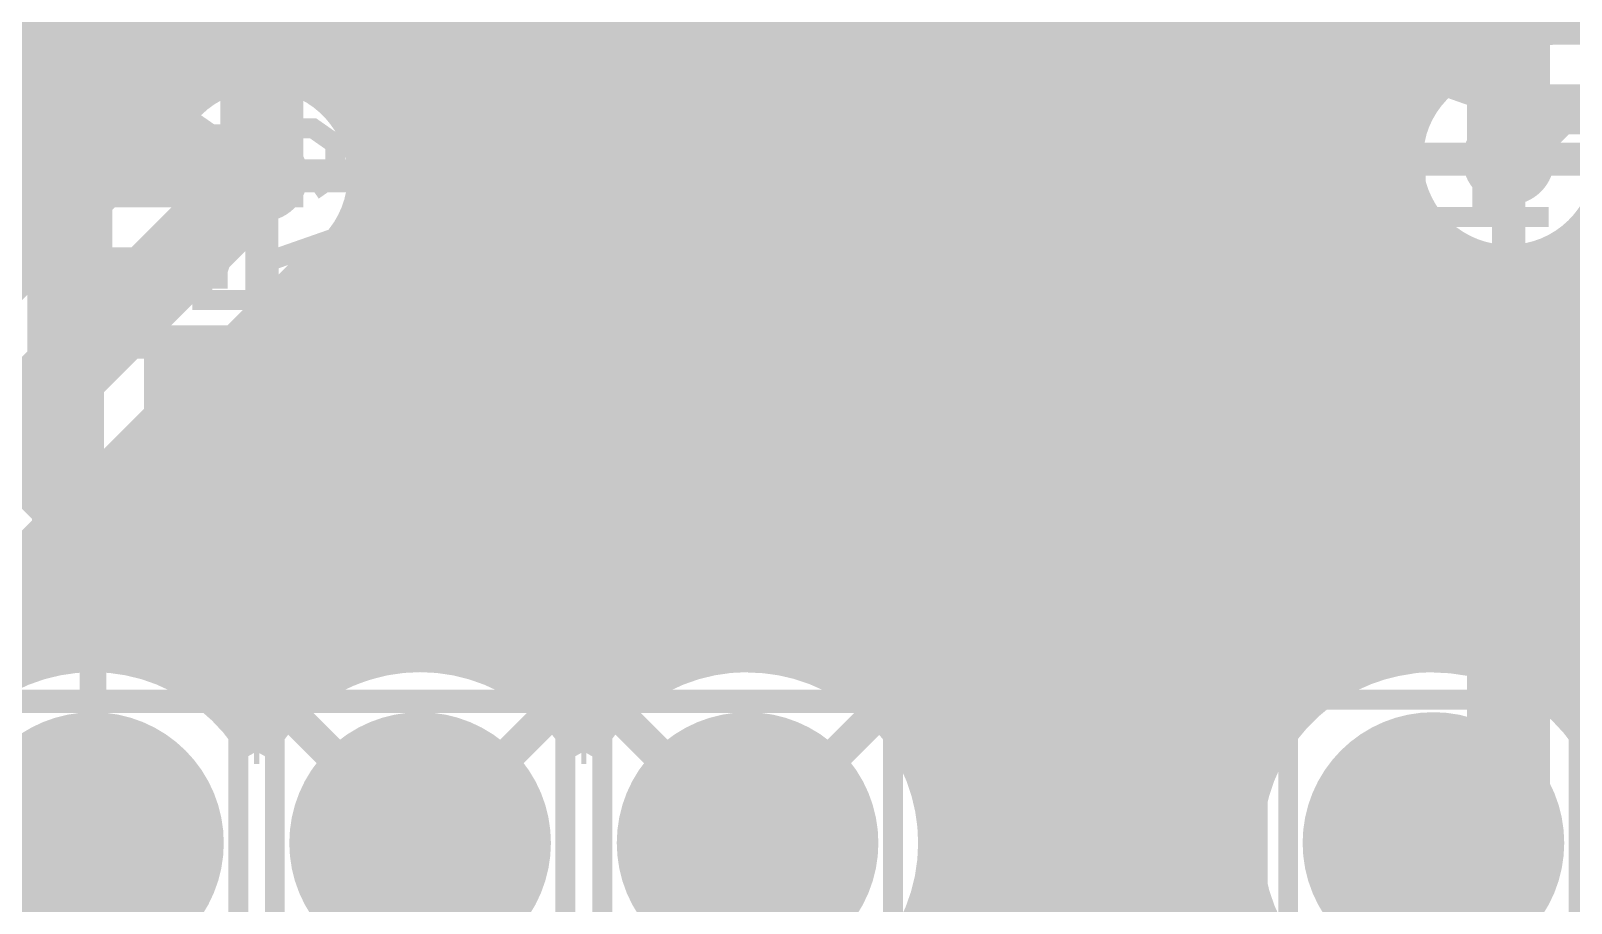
# Model space of a CAD drawing. Extents: x -1 to 101, y -64 to 41.
# Drawn here: x 38.87 to 50.64, y 7.14 to 13.81 of the extents above; entities that cross this region are included whole.
import ezdxf

# ---------------------------------------------------------------- set-up
doc = ezdxf.new("R2010")
doc.units = 0
doc.header["$MEASUREMENT"] = 0
doc.layers.get('0').update_dxf_attribs({"linetype": 'CONTINUOUS'})
for name, color, linetype in [('22-313-0_AST', 7, 'CONTINUOUS'), ('22-313-0_BOT', 7, 'CONTINUOUS'), ('22-313-0_DRD', 2, 'CONTINUOUS'), ('22-313-0_SMB', 4, 'CONTINUOUS'), ('22-313-0_SMT', 3, 'CONTINUOUS'), ('22-313-0_SPT', 5, 'CONTINUOUS'), ('22-313-0_SST', 10, 'CONTINUOUS'), ('22-313-0_TOP', 14, 'CONTINUOUS'), ('THRUHOLE_TAP', 11, 'CONTINUOUS')]:
    doc.layers.add(name, color=color, linetype=linetype)

# ---------------------------------------------------------------- blocks, each defined once
blk = doc.blocks.new('ROUND_10')
at = {"const_width": 0.99949}
blk.add_lwpolyline([(-0.499744, 0, 1), (0.499744, 0, 1)], format="xyb", close=True, dxfattribs=at)
blk = doc.blocks.new('ROUND_47')
at = {"const_width": 0.35052}
blk.add_lwpolyline([(-0.17526, 0, 1), (0.17526, 0, 1)], format="xyb", close=True, dxfattribs=at)
blk = doc.blocks.new('RECTANGLE_38')
blk.add_solid([(0.9017, 0.508), (0.9017, -0.508), (-0.9017, 0.508), (-0.9017, -0.508)])
blk = doc.blocks.new('ROUND_60')
at = {"const_width": 0.10033}
blk.add_lwpolyline([(-0.050164, 0, 1), (0.050164, 0, 1)], format="xyb", close=True, dxfattribs=at)
blk = doc.blocks.new('ROUND_11')
at = {"const_width": 0.59944}
blk.add_lwpolyline([(-0.29972, 0, 1), (0.29972, 0, 1)], format="xyb", close=True, dxfattribs=at)

msp = doc.modelspace()

# ---------------------------------------------------------------- linework, layer by layer
at = {"layer": '22-313-0_AST', "const_width": 0.1524}
for points in [[(42.037, 10.033), (42.037, 15.367), (39.243, 15.367), (39.243, 10.033), (42.037, 10.033)], [(42.418, 15.367), (42.418, 10.033), (45.212, 10.033), (45.212, 15.367), (42.418, 15.367)], [(45.593, 15.367), (45.593, 10.033), (48.387, 10.033), (48.387, 15.367), (45.593, 15.367)], [(51.562, 10.033), (51.562, 15.367), (48.768, 15.367), (48.768, 10.033), (51.562, 10.033)], [(43.80484, 13.95476), (43.80484, 13.59916), (43.63466, 13.5382), (43.46448, 13.5382), (43.29684, 13.59916), (43.29684, 13.95476), (43.46448, 14.01318), (43.63466, 14.01318), (44.31284, 13.77696)], [(40.69334, 13.4874), (40.69334, 13.843), (40.86098, 13.90142), (41.03116, 13.90142), (41.20134, 13.843), (41.20134, 13.4874), (41.03116, 13.42644), (40.86098, 13.42644), (40.18534, 13.6652)], [(50.13198, 13.69822), (50.13198, 13.22324), (49.45634, 13.462), (49.45634, 13.57884), (50.47234, 13.57884)], [(47.31766, 13.081), (47.48784, 13.20038), (47.48784, 13.4366), (47.31766, 13.55598), (47.14748, 13.55598), (46.80966, 13.31976), (46.47184, 13.55598), (46.47184, 13.081)], [(38.9255, 10.6045), (38.9255, 13.5255), (37.2872, 13.5255), (37.2872, 10.6045), (38.9255, 10.6045)], [(44.14266, 12.7), (44.31284, 12.81938), (44.31284, 13.0556), (44.14266, 13.17498), (43.97248, 13.17498), (43.63466, 12.93876), (43.29684, 13.17498), (43.29684, 12.7)], [(41.03116, 12.58824), (41.20134, 12.70762), (41.20134, 12.94384), (41.03116, 13.06322), (40.86098, 13.06322), (40.52316, 12.827), (40.18534, 13.06322), (40.18534, 12.58824)], [(49.96434, 12.38504), (49.96434, 12.74064), (49.79416, 12.86002), (49.62398, 12.86002), (49.45634, 12.74064), (49.45634, 12.38504), (50.47234, 12.38504)], [(49.96434, 12.68222), (50.47234, 12.86002)], [(46.97984, 12.2428), (46.97984, 12.5984), (46.80966, 12.71778), (46.63948, 12.71778), (46.47184, 12.5984), (46.47184, 12.2428), (47.48784, 12.2428)], [(46.97984, 12.53998), (47.48784, 12.71778)], [(43.80484, 11.8618), (43.80484, 12.2174), (43.63466, 12.33678), (43.46448, 12.33678), (43.29684, 12.2174), (43.29684, 11.8618), (44.31284, 11.8618)], [(43.80484, 12.15898), (44.31284, 12.33678)], [(40.69334, 11.75004), (40.69334, 12.10564), (40.52316, 12.22502), (40.35298, 12.22502), (40.18534, 12.10564), (40.18534, 11.75004), (41.20134, 11.75004)], [(40.69334, 12.04722), (41.20134, 12.22502)], [(51.14036, 2.52984), (50.73904, 2.52984), (50.73904, 3.36042), (47.86884, 3.36042), (47.86884, 9.33958), (58.80862, 9.33958), (58.80862, 3.36042), (55.94096, 3.36042), (55.94096, 2.52984), (55.53964, 2.52984), (55.53964, 1.34874), (51.14036, 1.34874), (51.14036, 2.52984), (51.14036, 4.00558), (52.00904, 4.00558), (53.2003, 4.00558), (53.2003, 6.19506), (50.98034, 6.19506), (50.98034, 4.00558), (51.14036, 4.00558)], [(35.90036, 2.50444), (35.49904, 2.50444), (35.49904, 3.33502), (30.12948, 3.33502), (30.12948, 9.31418), (46.07052, 9.31418), (46.07052, 3.33502), (40.70096, 3.33502), (40.70096, 2.50444), (40.29964, 2.50444), (40.29964, 1.32334), (35.90036, 1.32334), (35.90036, 2.50444), (35.90036, 3.98018), (36.76904, 3.98018), (37.9603, 3.98018), (37.9603, 6.16966), (35.74034, 6.16966), (35.74034, 3.98018), (35.90036, 3.98018)], [(40.45966, 8.66902), (38.2397, 8.66902), (38.2397, 6.47954), (40.45966, 6.47954), (40.45966, 8.66902)], [(42.95902, 8.66902), (40.73906, 8.66902), (40.73906, 6.47954), (42.95902, 6.47954), (42.95902, 8.66902)], [(45.46092, 8.66902), (43.24096, 8.66902), (43.24096, 6.47954), (44.15028, 6.47954), (44.15028, 6.16966), (43.24096, 6.16966), (43.24096, 3.98018), (45.46092, 3.98018), (45.46092, 8.66902)], [(50.70094, 8.69442), (48.48098, 8.69442), (48.48098, 6.50494), (50.70094, 6.50494), (50.70094, 8.69442)], [(39.03218, 7.89178), (39.03218, 7.25678), (39.66718, 7.25678), (39.51732, 7.40664), (39.51732, 7.74192), (39.66718, 7.89178), (39.03218, 7.89178), (39.18204, 7.74192), (39.18204, 7.40664), (39.51732, 7.40664)], [(39.66718, 7.89178), (39.66718, 7.25678)], [(41.53154, 7.89178), (41.53154, 7.25678), (42.16654, 7.25678), (42.01668, 7.40664), (42.01668, 7.74192), (42.16654, 7.89178), (41.53154, 7.89178), (41.6814, 7.74192), (41.6814, 7.40664), (42.01668, 7.40664)], [(42.16654, 7.89178), (42.16654, 7.25678)], [(44.1833, 7.74192), (44.03344, 7.89178), (44.66844, 7.89178), (44.51604, 7.74192), (44.1833, 7.74192), (44.1833, 7.40664), (44.03344, 7.25678), (44.66844, 7.25678), (44.51604, 7.40664), (44.1833, 7.40664)], [(44.03344, 7.89178), (44.03344, 7.25678)], [(44.66844, 7.89178), (44.66844, 7.25678)], [(49.27346, 7.91718), (49.27346, 7.28218), (49.90846, 7.28218), (49.90846, 7.91718), (49.27346, 7.91718), (49.42332, 7.76732), (49.42332, 7.43204), (49.75606, 7.43204), (49.75606, 7.76732), (49.42332, 7.76732)], [(49.90846, 7.91718), (49.75606, 7.76732)], [(39.18204, 7.74192), (39.51732, 7.74192)], [(41.6814, 7.74192), (42.01668, 7.74192)], [(44.51604, 7.74192), (44.51604, 7.40664)], [(39.03218, 7.25678), (39.18204, 7.40664)], [(41.53154, 7.25678), (41.6814, 7.40664)], [(49.27346, 7.28218), (49.42332, 7.43204)], [(49.90846, 7.28218), (49.75606, 7.43204)]]:
    msp.add_lwpolyline(points, dxfattribs=at)
at = {"layer": '22-313-0_BOT'}
for points, const_width in [([(44.6786, 37.4142), (44.6786, 8.9916)], 0.254), ([(44.9072, 37.4142), (44.9072, 8.91794)], 0.254), ([(45.1358, 37.4142), (45.1358, 8.79602)], 0.254), ([(45.3644, 37.4142), (45.3644, 8.6106)], 0.254), ([(45.593, 37.4142), (45.593, 8.31088)], 0.254), ([(44.45, 20.4978), (44.45, 9.02716)], 0.254), ([(44.2214, 20.08378), (44.2214, 9.02462)], 0.254), ([(43.9928, 19.85518), (43.9928, 8.98652)], 0.254), ([(43.7642, 19.70532), (43.7642, 8.90524)], 0.254), ([(49.7078, 19.69262), (49.7078, 13.45946)], 0.254), ([(49.9364, 19.69262), (49.9364, 13.57376)], 0.254), ([(50.165, 19.69262), (50.165, 13.70076)], 0.254), ([(42.8498, 19.56308), (42.8498, 8.6233)], 0.254), ([(43.0784, 19.54276), (43.0784, 8.33374)], 0.254), ([(43.307, 19.558), (43.307, 8.58012)], 0.254), ([(43.5356, 19.61134), (43.5356, 8.7757)], 0.254), ([(47.879, 19.5707), (47.879, 1.016)], 0.254), ([(49.4792, 19.5834), (49.4792, 13.20038)], 0.254), ([(48.1076, 19.44878), (48.1076, 1.016)], 0.254), ([(49.2506, 19.4564), (49.2506, 8.98906)], 0.254), ([(48.3362, 19.37258), (48.3362, 8.29056)], 0.254), ([(48.5648, 19.33702), (48.5648, 8.5979)], 0.254), ([(48.7934, 19.33956), (48.7934, 8.7884)], 0.254), ([(49.022, 19.37766), (49.022, 8.91286)], 0.254), ([(42.6212, 19.10588), (42.6212, 8.80618)], 0.254), ([(50.3936, 17.82826), (50.3936, 13.80998)], 0.254), ([(50.6222, 17.58442), (50.6222, 13.8303)], 0.254), ([(42.3926, 16.6624), (42.3926, 8.92302)], 0.254), ([(42.164, 16.39062), (42.164, 8.99668)], 0.254), ([(41.9354, 16.16202), (41.9354, 9.02716)], 0.254), ([(38.9636, 16.03502), (38.9636, 12.08278)], 0.254), ([(41.7068, 15.93342), (41.7068, 9.02462)], 0.254), ([(39.1922, 15.80642), (39.1922, 12.31138)], 0.254), ([(45.8216, 15.85722), (45.8216, 1.016)], 0.254), ([(39.4208, 15.57782), (39.4208, 12.53998)], 0.254), ([(46.0502, 15.62862), (46.0502, 1.016)], 0.254), ([(41.4782, 15.42288), (41.4782, 8.98144)], 0.254), ([(39.6494, 15.34922), (39.6494, 12.76858)], 0.254), ([(46.2788, 15.40002), (46.2788, 1.016)], 0.254), ([(47.6504, 15.3289), (47.6504, 1.016)], 0.254), ([(39.878, 15.22984), (39.878, 12.99718)], 0.254), ([(40.1066, 15.2146), (40.1066, 13.2715)], 0.254), ([(40.3352, 15.09522), (40.3352, 13.41882)], 0.254), ([(41.2496, 15.13332), (41.2496, 13.18768)], 0.254), ([(46.5074, 15.13332), (46.5074, 1.016)], 0.254), ([(47.4218, 15.09522), (47.4218, 1.016)], 0.254), ([(40.5638, 14.99362), (40.5638, 13.47724)], 0.254), ([(40.7924, 14.96568), (40.7924, 13.46708)], 0.254), ([(41.021, 15.00886), (41.021, 13.38072)], 0.254), ([(46.736, 15.00886), (46.736, 1.016)], 0.254), ([(46.9646, 14.96568), (46.9646, 1.016)], 0.254), ([(47.1932, 14.99362), (47.1932, 1.016)], 0.254), ([(50.42154, 13.8176), (28.00096, 13.8176)], 0.254), ([(56.67756, 13.8303), (50.546, 13.8303)], 0.254), ([(50.10658, 13.64742), (50.05832, 13.6017)], 0.254), ([(49.99228, 13.589), (28.07462, 13.589)], 0.254), ([(40.2209, 13.3604), (28.0797, 13.3604)], 0.254), ([(49.5935, 13.3604), (41.05656, 13.3604)], 0.254), ([(50.165, 12.827), (50.546, 13.208), (57.15, 13.208)], 0.381), ([(39.98722, 13.1318), (28.01366, 13.1318)], 0.254), ([(39.95166, 13.07338), (37.15512, 10.2743)], 0.254), ([(49.44618, 13.1318), (41.29024, 13.1318)], 0.254), ([(39.78402, 12.9032), (27.8511, 12.9032)], 0.254), ([(40.64, 12.7), (37.465, 9.525), (30.988, 9.525)], 0.635), ([(49.38776, 12.9032), (41.39438, 12.9032)], 0.254), ([(39.55542, 12.6746), (27.57678, 12.6746)], 0.254), ([(49.39792, 12.6746), (41.41978, 12.6746)], 0.254), ([(39.32682, 12.446), (27.89936, 12.446)], 0.254), ([(49.48174, 12.446), (41.37914, 12.446)], 0.254), ([(49.4792, 12.45108), (49.4792, 9.02716)], 0.254), ([(39.09822, 12.2174), (28.03398, 12.2174)], 0.254), ([(41.2496, 12.20978), (41.2496, 8.90016)], 0.254), ([(49.67478, 12.2174), (41.25468, 12.2174)], 0.254), ([(49.7078, 12.192), (49.7078, 9.02716)], 0.254), ([(50.6222, 12.192), (50.6222, 8.59028)], 0.254), ([(59.5884, 12.2174), (50.65268, 12.2174)], 0.254), ([(41.01338, 12.01166), (38.00094, 9.00176)], 0.254), ([(41.021, 12.01674), (41.021, 8.76554)], 0.254), ([(49.9364, 12.08024), (49.9364, 8.98906)], 0.254), ([(50.165, 12.04468), (50.165, 8.91032)], 0.254), ([(50.3936, 12.08024), (50.3936, 8.78332)], 0.254), ([(38.86962, 11.9888), (28.08478, 11.9888)], 0.254), ([(59.5884, 11.9888), (40.98798, 11.9888)], 0.254), ([(59.5884, 11.7602), (40.75938, 11.7602)], 0.254), ([(40.7924, 11.79322), (40.7924, 8.56488)], 0.254), ([(59.5884, 11.5316), (40.53078, 11.5316)], 0.254), ([(40.5638, 11.56462), (40.5638, 8.35914)], 0.254), ([(59.5884, 11.303), (40.30218, 11.303)], 0.254), ([(40.3352, 11.33602), (40.3352, 8.63854)], 0.254), ([(59.42584, 11.0744), (40.07358, 11.0744)], 0.254), ([(40.1066, 11.10742), (40.1066, 8.8138)], 0.254), ([(59.34964, 10.8458), (39.84498, 10.8458)], 0.254), ([(39.878, 10.87882), (39.878, 8.93064)], 0.254), ([(59.3471, 10.6172), (39.61638, 10.6172)], 0.254), ([(39.6494, 10.65022), (39.6494, 8.99922)], 0.254), ([(59.41314, 10.3886), (39.38778, 10.3886)], 0.254), ([(39.4208, 10.42162), (39.4208, 9.0297)], 0.254), ([(59.5757, 10.16), (39.15918, 10.16)], 0.254), ([(39.1922, 10.19302), (39.1922, 9.02208)], 0.254), ([(54.0385, 9.9314), (38.93058, 9.9314)], 0.254), ([(38.9636, 9.96442), (38.9636, 8.9789)], 0.254), ([(53.87848, 9.7028), (38.70198, 9.7028)], 0.254), ([(53.81498, 9.4742), (38.47338, 9.4742)], 0.254), ([(53.82006, 9.2456), (38.24478, 9.2456)], 0.254), ([(39.14648, 9.017), (38.01618, 9.017)], 0.254), ([(41.64584, 9.017), (39.55288, 9.017)], 0.254), ([(44.14774, 9.017), (42.05224, 9.017)], 0.254), ([(49.38776, 9.017), (44.5516, 9.017)], 0.254), ([(51.88712, 9.017), (49.79162, 9.017)], 0.254), ([(41.05148, 8.7884), (40.14724, 8.7884)], 0.254), ([(43.55084, 8.7884), (42.6466, 8.7884)], 0.254), ([(48.79086, 8.7884), (45.1485, 8.7884)], 0.254), ([(51.29022, 8.7884), (50.38852, 8.7884)], 0.254), ([(40.83812, 8.6106), (41.84904, 7.59968)], 0.254), ([(42.8625, 8.6106), (41.84904, 7.59968)], 0.254), ([(43.33748, 8.6106), (44.35094, 7.59968)], 0.254), ([(45.36186, 8.6106), (44.35094, 7.59968)], 0.254), ([(40.78732, 8.5598), (40.4114, 8.5598)], 0.254), ([(43.28668, 8.5598), (42.91076, 8.5598)], 0.254), ([(48.5267, 8.5598), (45.41266, 8.5598)], 0.254), ([(51.02606, 8.5598), (50.65268, 8.5598)], 0.254), ([(40.61968, 8.3312), (40.57904, 8.3312)], 0.254), ([(43.11904, 8.3312), (43.08094, 8.3312)], 0.254), ([(48.35906, 8.3312), (45.5803, 8.3312)], 0.254), ([(48.24984, 8.1026), (45.68952, 8.1026)], 0.254), ([(48.1838, 7.874), (45.75556, 7.874)], 0.254), ([(48.1584, 7.6454), (45.78096, 7.6454)], 0.254), ([(40.83812, 6.58622), (41.84904, 7.59968)], 0.254), ([(42.8625, 6.58622), (41.84904, 7.59968)], 0.254), ([(43.33748, 6.58622), (44.35094, 7.59968)], 0.254), ([(45.36186, 6.58622), (44.35094, 7.59968)], 0.254), ([(48.16856, 7.4168), (45.7708, 7.4168)], 0.254), ([(48.21936, 7.1882), (45.72, 7.1882)], 0.254)]:
    msp.add_lwpolyline(points, dxfattribs=dict(at, const_width=const_width))
at = {"layer": '22-313-0_BOT', "const_width": 0.254}
for points in [[(50.546, 13.8303, 0.198913), (50.10597, 13.64803)], [(50.546, 13.8303, 0.198913), (50.10597, 13.64803)], [(50.05832, 13.6017, 0.3746778), (49.38268, 12.827)], [(40.64, 13.48232, 0.2750846), (39.95166, 13.07338)], [(41.42232, 12.7, 0.4142136), (40.64, 13.48232)], [(49.38268, 12.827, 0.4142136), (50.165, 12.04468)], [(41.01338, 12.01166, 0.275085), (41.42232, 12.7)], [(50.165, 12.04468, 0.3248156), (50.90668, 12.5857)], [(39.34968, 9.03224, 0.2716815), (38.1, 8.29818)], [(40.59936, 8.29818, 0.2716814), (39.34968, 9.03224)], [(41.84904, 9.03224, 0.2716815), (40.59936, 8.29818)], [(43.09872, 8.29818, 0.2716814), (41.84904, 9.03224)], [(44.35094, 9.03224, 0.2719138), (43.09872, 8.29818)], [(45.78096, 7.59968, 0.4142136), (44.35094, 9.0297)], [(49.59096, 9.03224, 0.4142136), (48.1584, 7.59968)], [(50.8381, 8.29818, 0.2714485), (49.59096, 9.0297)], [(45.0469, 6.35, 0.2720978), (45.78096, 7.59968)], [(48.1584, 7.59968, 0.2136129), (48.6367, 6.53121)]]:
    msp.add_lwpolyline(points, format="xyb", dxfattribs=at)
at = {"layer": '22-313-0_DRD', "const_width": 0.254}
for points in [[(48.895, 14.097), (48.895, 11.557)], [(50.165, 14.097), (50.165, 11.557)], [(39.37, 13.97), (39.37, 11.43)], [(40.64, 13.97), (40.64, 11.43)], [(41.91, 11.43), (41.91, 13.97)], [(51.435, 12.827), (48.895, 12.827)], [(41.91, 12.7), (39.37, 12.7)], [(48.895, 11.557), (51.435, 11.557)], [(39.37, 11.43), (41.91, 11.43)], [(39.34968, 8.23468), (38.71468, 8.23468)], [(39.34968, 6.96468), (39.34968, 8.23468)], [(41.21404, 8.23468), (41.21404, 7.59968)], [(41.84904, 8.23468), (41.21404, 8.23468)], [(41.84904, 6.96468), (41.84904, 8.23468)], [(43.71594, 8.23468), (43.71594, 7.59968)], [(44.35094, 8.23468), (43.71594, 8.23468)], [(44.35094, 6.96468), (44.35094, 8.23468)], [(48.95596, 8.23468), (48.95596, 7.59968)], [(49.59096, 8.23468), (48.95596, 8.23468)], [(49.59096, 6.96468), (49.59096, 8.23468)], [(38.71468, 7.59968), (39.98468, 7.59968)], [(39.98468, 7.59968), (39.98468, 6.96468)], [(41.21404, 7.59968), (42.48404, 7.59968)], [(42.48404, 7.59968), (42.48404, 6.96468)], [(43.71594, 7.59968), (44.98594, 7.59968)], [(44.98594, 7.59968), (44.98594, 6.96468)], [(48.95596, 7.59968), (50.22596, 7.59968)], [(50.22596, 7.59968), (50.22596, 6.96468)]]:
    msp.add_lwpolyline(points, dxfattribs=at)
at = {"layer": '22-313-0_SST', "const_width": 0.1524}
for points in [[(42.037, 10.033), (39.243, 10.033), (39.243, 15.367), (42.037, 15.367), (42.037, 10.033)], [(42.418, 15.367), (45.212, 15.367), (45.212, 10.033), (42.418, 10.033), (42.418, 15.367)], [(45.593, 15.367), (48.387, 15.367), (48.387, 10.033), (45.593, 10.033), (45.593, 15.367)], [(51.562, 10.033), (48.768, 10.033), (48.768, 15.367), (51.562, 15.367), (51.562, 10.033)], [(38.9255, 10.6045), (38.9255, 13.5255), (37.2872, 13.5255), (37.2872, 10.6045), (38.9255, 10.6045)], [(38.96106, 9.62406), (39.02202, 9.45388), (39.37762, 9.45388), (39.43604, 9.62406), (39.43604, 9.96188), (39.31666, 10.13206), (38.96106, 10.13206), (38.96106, 10.46988), (39.43604, 10.46988)], [(44.323, 10.033), (44.704, 9.652), (46.736, 9.652), (46.99, 9.398), (46.99, 8.89)], [(35.90036, 2.52984), (35.49904, 2.52984), (35.49904, 3.36042), (30.12948, 3.36042), (30.12948, 9.33958), (46.07052, 9.33958), (46.07052, 3.36042), (40.70096, 3.36042), (40.70096, 2.52984), (40.29964, 2.52984), (40.29964, 1.34874), (35.90036, 1.34874), (35.90036, 2.52984), (35.90036, 4.00558), (36.76904, 4.00558), (37.9603, 4.00558), (37.9603, 6.19506), (35.74034, 6.19506), (35.74034, 4.00558), (35.90036, 4.00558)], [(51.14036, 2.52984), (50.73904, 2.52984), (50.73904, 3.36042), (47.86884, 3.36042), (47.86884, 9.33958), (58.80862, 9.33958), (58.80862, 3.36042), (55.94096, 3.36042), (55.94096, 2.52984), (55.53964, 2.52984), (55.53964, 1.34874), (51.14036, 1.34874), (51.14036, 2.52984), (51.14036, 4.00558), (52.00904, 4.00558), (53.2003, 4.00558), (53.2003, 6.19506), (50.98034, 6.19506), (50.98034, 4.00558), (51.14036, 4.00558)], [(40.45966, 8.69442), (38.2397, 8.69442), (38.2397, 6.50494), (40.45966, 6.50494), (40.45966, 8.69442)], [(42.95902, 8.69442), (40.73906, 8.69442), (40.73906, 6.50494), (42.95902, 6.50494), (42.95902, 8.69442)], [(45.46092, 8.69442), (43.24096, 8.69442), (43.24096, 6.50494), (44.15028, 6.50494), (44.15028, 6.19506), (43.24096, 6.19506), (43.24096, 4.00558), (45.46092, 4.00558), (45.46092, 8.69442)], [(46.96206, 8.69696), (46.96206, 8.34136), (47.1297, 8.22198), (47.29988, 8.22198), (47.47006, 8.34136), (47.47006, 8.69696), (46.45406, 8.69696)], [(50.70094, 8.69442), (48.48098, 8.69442), (48.48098, 6.50494), (50.70094, 6.50494), (50.70094, 8.69442)], [(46.96206, 8.39978), (46.45406, 8.22198)], [(39.03218, 7.91718), (39.03218, 7.28218), (39.66718, 7.28218), (39.51732, 7.43204), (39.51732, 7.76732), (39.66718, 7.91718), (39.03218, 7.91718), (39.18204, 7.76732), (39.18204, 7.43204), (39.51732, 7.43204)], [(39.66718, 7.91718), (39.66718, 7.28218)], [(41.53154, 7.91718), (41.53154, 7.28218), (42.16654, 7.28218), (42.01668, 7.43204), (42.01668, 7.76732), (42.16654, 7.91718), (41.53154, 7.91718), (41.6814, 7.76732), (41.6814, 7.43204), (42.01668, 7.43204)], [(42.16654, 7.91718), (42.16654, 7.28218)], [(44.1833, 7.76732), (44.03344, 7.91718), (44.66844, 7.91718), (44.51604, 7.76732), (44.1833, 7.76732), (44.1833, 7.43204), (44.03344, 7.28218), (44.66844, 7.28218), (44.51604, 7.43204), (44.1833, 7.43204)], [(44.03344, 7.91718), (44.03344, 7.28218)], [(44.66844, 7.91718), (44.66844, 7.28218)], [(46.6217, 7.85876), (46.45406, 7.73938), (46.45406, 7.50316), (46.6217, 7.38378), (46.79188, 7.38378), (47.1297, 7.62), (47.47006, 7.38378), (47.47006, 7.85876)], [(49.27346, 7.91718), (49.27346, 7.28218), (49.90846, 7.28218), (49.90846, 7.91718), (49.27346, 7.91718), (49.42332, 7.76732), (49.42332, 7.43204), (49.75606, 7.43204), (49.75606, 7.76732), (49.42332, 7.76732)], [(49.90846, 7.91718), (49.75606, 7.76732)], [(39.18204, 7.76732), (39.51732, 7.76732)], [(41.6814, 7.76732), (42.01668, 7.76732)], [(44.51604, 7.76732), (44.51604, 7.43204)], [(39.03218, 7.28218), (39.18204, 7.43204)], [(41.53154, 7.28218), (41.6814, 7.43204)], [(49.27346, 7.28218), (49.42332, 7.43204)], [(49.90846, 7.28218), (49.75606, 7.43204)]]:
    msp.add_lwpolyline(points, dxfattribs=at)
at = {"layer": '22-313-0_TOP'}
for points, const_width in [([(38.8366, 16.3576), (38.8366, 13.6144)], 0.254), ([(39.0652, 16.3576), (39.0652, 13.5255)], 0.254), ([(39.2938, 16.3576), (39.2938, 13.5255)], 0.254), ([(39.3065, 15.3162), (39.3065, 13.5255)], 0.254), ([(40.64, 14.3764), (40.64, 12.7762), (38.1, 12.7762)], 0.635), ([(50.165, 14.3764), (50.165, 12.827)], 0.635), ([(39.3065, 13.7668), (37.1348, 13.7668)], 0.254), ([(39.0144, 13.6144), (37.1856, 13.6144)], 0.254), ([(39.0144, 13.6144), (39.0144, 13.5255)], 0.254), ([(39.3065, 13.5382), (39.0144, 13.5382)], 0.254), ([(39.3065, 13.5255), (39.0144, 13.5255)], 0.254), ([(39.3065, 13.5255), (39.0144, 13.5255)], 0.254), ([(41.9735, 13.6271), (41.9735, 13.4366)], 0.254), ([(42.4815, 13.6271), (41.9735, 13.6271)], 0.254), ([(42.4815, 13.5382), (41.9735, 13.5382)], 0.254), ([(42.037, 13.6271), (42.037, 10.58418)], 0.254), ([(42.2656, 13.6271), (42.2656, 10.35558)], 0.254), ([(42.4815, 13.6271), (42.4815, 13.4366)], 0.254), ([(42.4942, 13.6271), (42.4942, 10.1473)], 0.254), ([(45.1485, 13.6271), (45.1485, 13.4366)], 0.254), ([(45.6565, 13.6271), (45.1485, 13.6271)], 0.254), ([(45.6565, 13.5382), (45.1485, 13.5382)], 0.254), ([(45.2374, 13.6271), (45.2374, 11.57478)], 0.254), ([(45.466, 13.6271), (45.466, 11.34618)], 0.254), ([(45.6565, 13.6271), (45.6565, 13.4366)], 0.254), ([(48.8315, 13.6271), (48.3235, 13.6271)], 0.254), ([(48.3235, 13.6271), (48.3235, 13.4366)], 0.254), ([(48.8315, 13.5382), (48.3235, 13.5382)], 0.254), ([(48.4378, 13.6271), (48.4378, 10.63498)], 0.254), ([(48.6664, 13.6271), (48.6664, 10.36066)], 0.254), ([(48.8315, 13.6271), (48.8315, 13.4366)], 0.254), ([(41.3893, 13.4366), (41.3893, 12.92098)], 0.254), ([(41.9735, 13.4366), (41.3893, 13.4366)], 0.254), ([(41.5798, 13.4366), (41.5798, 11.9634)], 0.254), ([(41.8084, 13.4366), (41.8084, 11.9634)], 0.254), ([(45.1485, 13.4366), (42.4815, 13.4366)], 0.254), ([(42.7228, 13.4366), (42.7228, 11.9634)], 0.254), ([(42.9514, 13.4366), (42.9514, 11.9634)], 0.254), ([(43.18, 13.4366), (43.18, 11.9634)], 0.254), ([(43.4086, 13.4366), (43.4086, 11.9634)], 0.254), ([(43.6372, 13.4366), (43.6372, 11.9634)], 0.254), ([(43.8658, 13.4366), (43.8658, 11.9634)], 0.254), ([(44.0944, 13.4366), (44.0944, 11.9634)], 0.254), ([(44.323, 13.4366), (44.323, 11.9634)], 0.254), ([(44.5516, 13.4366), (44.5516, 11.9634)], 0.254), ([(44.7802, 13.4366), (44.7802, 11.9634)], 0.254), ([(45.0088, 13.4366), (45.0088, 11.9634)], 0.254), ([(48.3235, 13.4366), (45.6565, 13.4366)], 0.254), ([(45.6946, 13.4366), (45.6946, 11.9634)], 0.254), ([(45.9232, 13.4366), (45.9232, 11.9634)], 0.254), ([(46.1518, 13.4366), (46.1518, 11.9634)], 0.254), ([(46.3804, 13.4366), (46.3804, 11.9634)], 0.254), ([(46.609, 13.4366), (46.609, 11.9634)], 0.254), ([(46.8376, 13.4366), (46.8376, 11.9634)], 0.254), ([(47.0662, 13.4366), (47.0662, 11.9634)], 0.254), ([(47.2948, 13.4366), (47.2948, 11.9634)], 0.254), ([(47.5234, 13.4366), (47.5234, 11.9634)], 0.254), ([(47.752, 13.4366), (47.752, 11.9634)], 0.254), ([(47.9806, 13.4366), (47.9806, 11.9634)], 0.254), ([(48.2092, 13.4366), (48.2092, 11.9634)], 0.254), ([(49.4157, 13.4366), (48.8315, 13.4366)], 0.254), ([(48.895, 13.4366), (48.895, 11.9634)], 0.254), ([(49.1236, 13.4366), (49.1236, 11.9634)], 0.254), ([(49.3522, 13.4366), (49.3522, 11.9634)], 0.254), ([(49.4157, 13.4366), (49.4157, 13.04798)], 0.254), ([(49.4157, 13.3096), (41.3893, 13.3096)], 0.254), ([(49.4157, 13.081), (41.3893, 13.081)], 0.254), ([(38.1, 12.7762), (40.64, 12.7762), (40.64, 12.7)], 0.635), ([(49.38268, 12.8524), (41.40708, 12.8524)], 0.254), ([(49.41062, 12.6238), (41.41724, 12.6238)], 0.254), ([(41.3512, 12.37488), (41.3512, 11.9634)], 0.254), ([(49.51222, 12.3952), (41.35882, 12.3952)], 0.254), ([(49.5808, 12.3063), (49.5808, 11.9634)], 0.254), ([(50.7238, 12.2809), (50.7238, 11.9634)], 0.254), ([(49.7459, 12.1666), (41.2115, 12.1666)], 0.254), ([(49.8094, 12.13104), (49.8094, 11.9634)], 0.254), ([(50.4952, 12.11834), (50.4952, 11.9634)], 0.254), ([(54.0512, 12.1666), (50.58156, 12.1666)], 0.254), ([(40.24376, 12.0269), (39.0144, 12.0269)], 0.254), ([(39.0144, 12.0269), (39.0144, 11.938)], 0.254), ([(40.24376, 12.0269), (39.0144, 12.0269)], 0.254), ([(39.0652, 12.0269), (39.0652, 10.07618)], 0.254), ([(39.2938, 12.0269), (39.2938, 9.84758)], 0.254), ([(39.5224, 12.0269), (39.5224, 11.9634)], 0.254), ([(39.751, 12.0269), (39.751, 11.9634)], 0.254), ([(39.9796, 12.0269), (39.9796, 11.9634)], 0.254), ([(40.2082, 12.0269), (40.2082, 11.9634)], 0.254), ([(41.1226, 12.08532), (41.1226, 11.9634)], 0.254), ([(50.038, 12.05484), (50.038, 11.9634)], 0.254), ([(50.2666, 12.0523), (50.2666, 11.9634)], 0.254), ([(39.3065, 11.938), (39.0144, 11.938)], 0.254), ([(39.0144, 11.938), (39.0144, 10.5156)], 0.254), ([(39.3065, 11.9634), (39.3065, 10.0838)], 0.254), ([(40.37838, 11.9634), (39.3065, 11.9634)], 0.254), ([(41.9735, 11.9634), (40.90162, 11.9634)], 0.254), ([(41.9735, 11.9634), (41.9735, 10.64768)], 0.254), ([(42.4815, 11.938), (41.9735, 11.938)], 0.254), ([(45.1485, 11.9634), (42.4815, 11.9634)], 0.254), ([(42.4815, 11.9634), (42.4815, 10.1473)], 0.254), ([(45.1485, 11.9634), (45.1485, 11.64336)], 0.254), ([(45.6565, 11.938), (45.1485, 11.938)], 0.254), ([(48.3235, 11.9634), (45.6565, 11.9634)], 0.254), ([(45.6565, 11.9634), (45.6565, 11.15568)], 0.254), ([(48.3235, 11.9634), (48.3235, 10.74928)], 0.254), ([(48.8315, 11.938), (48.3235, 11.938)], 0.254), ([(48.8315, 11.9634), (48.8315, 10.0838)], 0.254), ([(51.4985, 11.9634), (48.8315, 11.9634)], 0.254), ([(39.3065, 11.7094), (39.0144, 11.7094)], 0.254), ([(42.4815, 11.7094), (41.9735, 11.7094)], 0.254), ([(45.6565, 11.7094), (45.1485, 11.7094)], 0.254), ([(48.8315, 11.7094), (48.3235, 11.7094)], 0.254), ([(45.25772, 11.55192), (45.6565, 11.15568)], 0.254), ([(39.3065, 11.4808), (39.0144, 11.4808)], 0.254), ([(42.4815, 11.4808), (41.9735, 11.4808)], 0.254), ([(45.6565, 11.4808), (45.33138, 11.4808)], 0.254), ([(48.8315, 11.4808), (48.3235, 11.4808)], 0.254), ([(39.34968, 7.59968), (39.34968, 9.03732), (38.1, 10.287), (38.1, 11.3538)], 0.2032), ([(39.3065, 11.2522), (39.0144, 11.2522)], 0.254), ([(44.35094, 5.10032), (45.23232, 5.10032), (46.228, 6.096), (46.228, 8.128), (44.958, 9.398), (42.164, 9.398), (40.64, 10.922), (40.64, 11.0236)], 0.635), ([(43.815, 11.0236), (44.7294, 11.0236), (47.117, 8.636), (47.117, 4.318), (45.974, 3.175), (43.77436, 3.175), (41.84904, 5.10032)], 0.635), ([(42.4815, 11.2522), (41.9735, 11.2522)], 0.254), ([(45.6565, 11.2522), (45.55998, 11.2522)], 0.254), ([(49.59096, 5.10032), (48.006, 6.68274), (48.006, 10.0076), (46.99, 11.0236)], 0.635), ([(48.8315, 11.2522), (48.3235, 11.2522)], 0.254), ([(50.165, 11.0236), (50.165, 8.17372), (49.59096, 7.59968)], 0.635), ([(39.3065, 11.0236), (39.0144, 11.0236)], 0.254), ([(42.4815, 11.0236), (41.9735, 11.0236)], 0.254), ([(48.8315, 11.0236), (48.3235, 11.0236)], 0.254), ([(39.3065, 10.795), (39.0144, 10.795)], 0.254), ([(42.4815, 10.795), (41.9735, 10.795)], 0.254), ([(48.8315, 10.795), (48.3235, 10.795)], 0.254), ([(48.3235, 10.74928), (48.52924, 10.54354)], 0.254), ([(41.9735, 10.64768), (42.47388, 10.1473)], 0.254), ([(39.0144, 10.5156), (38.6334, 10.5156)], 0.254), ([(38.6334, 10.50798), (39.72306, 9.41578)], 0.254), ([(38.8366, 10.5156), (38.8366, 10.30478)], 0.254), ([(39.3065, 10.5664), (39.0144, 10.5664)], 0.254), ([(42.4815, 10.5664), (42.05478, 10.5664)], 0.254), ([(48.8315, 10.5664), (48.50638, 10.5664)], 0.254), ([(39.3065, 10.3378), (38.80358, 10.3378)], 0.254), ([(42.4815, 10.3378), (42.28338, 10.3378)], 0.254), ([(48.8315, 10.3378), (48.6791, 10.3378)], 0.254), ([(39.3065, 10.1092), (39.03218, 10.1092)], 0.254), ([(40.41902, 10.0838), (39.3065, 10.0838)], 0.254), ([(39.5224, 10.0838), (39.5224, 9.61898)], 0.254), ([(39.751, 10.0838), (39.751, 9.38784)], 0.254), ([(39.9796, 10.0838), (39.9796, 8.88492)], 0.254), ([(40.2082, 10.0838), (40.2082, 8.74522)], 0.254), ([(40.41902, 10.0838), (41.51122, 8.9916)], 0.254), ([(40.4368, 10.06602), (40.4368, 8.53186)], 0.254), ([(48.8315, 10.1092), (48.74768, 10.1092)], 0.254), ([(48.7553, 10.0076), (48.7553, 8.763)], 0.254), ([(49.4157, 10.0838), (48.8315, 10.0838)], 0.254), ([(48.895, 10.0838), (48.895, 8.8519)], 0.254), ([(49.1236, 10.0838), (49.1236, 8.9535)], 0.254), ([(49.3522, 10.0838), (49.3522, 9.01192)], 0.254), ([(49.4157, 10.0838), (49.4157, 9.01954)], 0.254), ([(40.62222, 9.8806), (39.26078, 9.8806)], 0.254), ([(49.4157, 9.8806), (48.7553, 9.8806)], 0.254), ([(40.6654, 9.83742), (40.6654, 8.40232)], 0.254), ([(40.85082, 9.652), (39.48938, 9.652)], 0.254), ([(49.4157, 9.652), (48.7553, 9.652)], 0.254), ([(40.894, 9.60882), (40.894, 8.66394)], 0.254), ([(41.07942, 9.4234), (39.71544, 9.4234)], 0.254), ([(49.4157, 9.4234), (48.7553, 9.4234)], 0.254), ([(41.1226, 9.38022), (41.1226, 8.83158)], 0.254), ([(41.30802, 9.1948), (39.85768, 9.1948)], 0.254), ([(49.4157, 9.1948), (48.7553, 9.1948)], 0.254), ([(41.3512, 9.15162), (41.3512, 8.9408)], 0.254), ([(39.88308, 9.03732), (39.88308, 8.9281)], 0.254), ([(41.42232, 8.9662), (39.88308, 8.9662)], 0.254), ([(49.1617, 8.9662), (48.7553, 8.9662)], 0.254), ([(40.98036, 8.7376), (40.21836, 8.7376)], 0.254), ([(40.83812, 8.6106), (41.84904, 7.59968)], 0.254), ([(40.74414, 8.509), (40.45458, 8.509)], 0.254), ([(40.83812, 6.58622), (41.84904, 7.59968)], 0.254), ([(42.8625, 6.58622), (41.84904, 7.59968)], 0.254), ([(43.33748, 6.58622), (44.35094, 7.59968)], 0.254), ([(45.36186, 6.58622), (44.35094, 7.59968)], 0.254)]:
    msp.add_lwpolyline(points, dxfattribs=dict(at, const_width=const_width))
at = {"layer": '22-313-0_TOP', "const_width": 0.254}
for points in [[(49.4157, 13.04798, 0.0718194), (49.3838, 12.827)], [(41.42232, 12.7, 0.071819), (41.39037, 12.92129)], [(49.38268, 12.827, 0.4142136), (50.165, 12.04468)], [(50.165, 12.04468, 0.4142136), (50.94732, 12.827)], [(40.90162, 11.9634, 0.3174416), (41.42232, 12.7)], [(40.24376, 12.0269, 0.0477307), (40.37858, 11.96398)], [(45.25772, 11.55192, 0.0477373), (45.14794, 11.64253)], [(45.25772, 11.55192, 0.0477373), (45.14794, 11.64253)], [(48.7553, 10.0076, 0.1989124), (48.53584, 10.53744)], [(39.88308, 9.03732, 0.1989124), (39.72685, 9.41449)], [(41.51122, 8.9916, 0.2087077), (40.59876, 8.29851)], [(49.4157, 9.01954, 0.1256849), (48.7563, 8.7616)], [(40.59936, 8.29818, 0.171474), (39.88313, 8.92822)]]:
    msp.add_lwpolyline(points, format="xyb", dxfattribs=at)

# ---------------------------------------------------------------- block references
at = {"layer": '22-313-0_BOT'}
for name, p in [('ROUND_47', (50.165, 12.827)), ('ROUND_47', (40.64, 12.7)), ('ROUND_10', (39.34968, 7.59968)), ('ROUND_10', (41.84904, 7.59968)), ('ROUND_10', (44.35094, 7.59968)), ('ROUND_10', (49.59096, 7.59968))]:
    msp.add_blockref(name, p, dxfattribs=at)
at = {"layer": '22-313-0_SMB'}
for p in [(39.34968, 7.59968), (41.84904, 7.59968), (44.35094, 7.59968), (49.59096, 7.59968)]:
    msp.add_blockref('ROUND_10', p, dxfattribs=at)
at = {"layer": '22-313-0_SMT'}
for name, p in [('RECTANGLE_38', (40.64, 11.0236)), ('RECTANGLE_38', (43.815, 11.0236)), ('RECTANGLE_38', (46.99, 11.0236)), ('RECTANGLE_38', (50.165, 11.0236)), ('ROUND_10', (39.34968, 7.59968)), ('ROUND_10', (41.84904, 7.59968)), ('ROUND_10', (44.35094, 7.59968)), ('ROUND_10', (49.59096, 7.59968))]:
    msp.add_blockref(name, p, dxfattribs=at)
at = {"layer": '22-313-0_SPT'}
for p in [(40.64, 11.0236), (43.815, 11.0236), (46.99, 11.0236), (50.165, 11.0236)]:
    msp.add_blockref('RECTANGLE_38', p, dxfattribs=at)
at = {"layer": '22-313-0_TOP'}
for name, p in [('ROUND_47', (50.165, 12.827)), ('ROUND_47', (40.64, 12.7)), ('RECTANGLE_38', (40.64, 11.0236)), ('RECTANGLE_38', (43.815, 11.0236)), ('RECTANGLE_38', (46.99, 11.0236)), ('RECTANGLE_38', (50.165, 11.0236)), ('ROUND_10', (39.34968, 7.59968)), ('ROUND_10', (41.84904, 7.59968)), ('ROUND_10', (44.35094, 7.59968)), ('ROUND_10', (49.59096, 7.59968))]:
    msp.add_blockref(name, p, dxfattribs=at)
at = {"layer": 'THRUHOLE_TAP'}
for name, p in [('ROUND_60', (50.165, 12.827)), ('ROUND_60', (40.64, 12.7)), ('ROUND_11', (39.34968, 7.59968)), ('ROUND_11', (41.84904, 7.59968)), ('ROUND_11', (44.35094, 7.59968)), ('ROUND_11', (49.59096, 7.59968))]:
    msp.add_blockref(name, p, dxfattribs=at)

doc.saveas('drawing.dxf')
